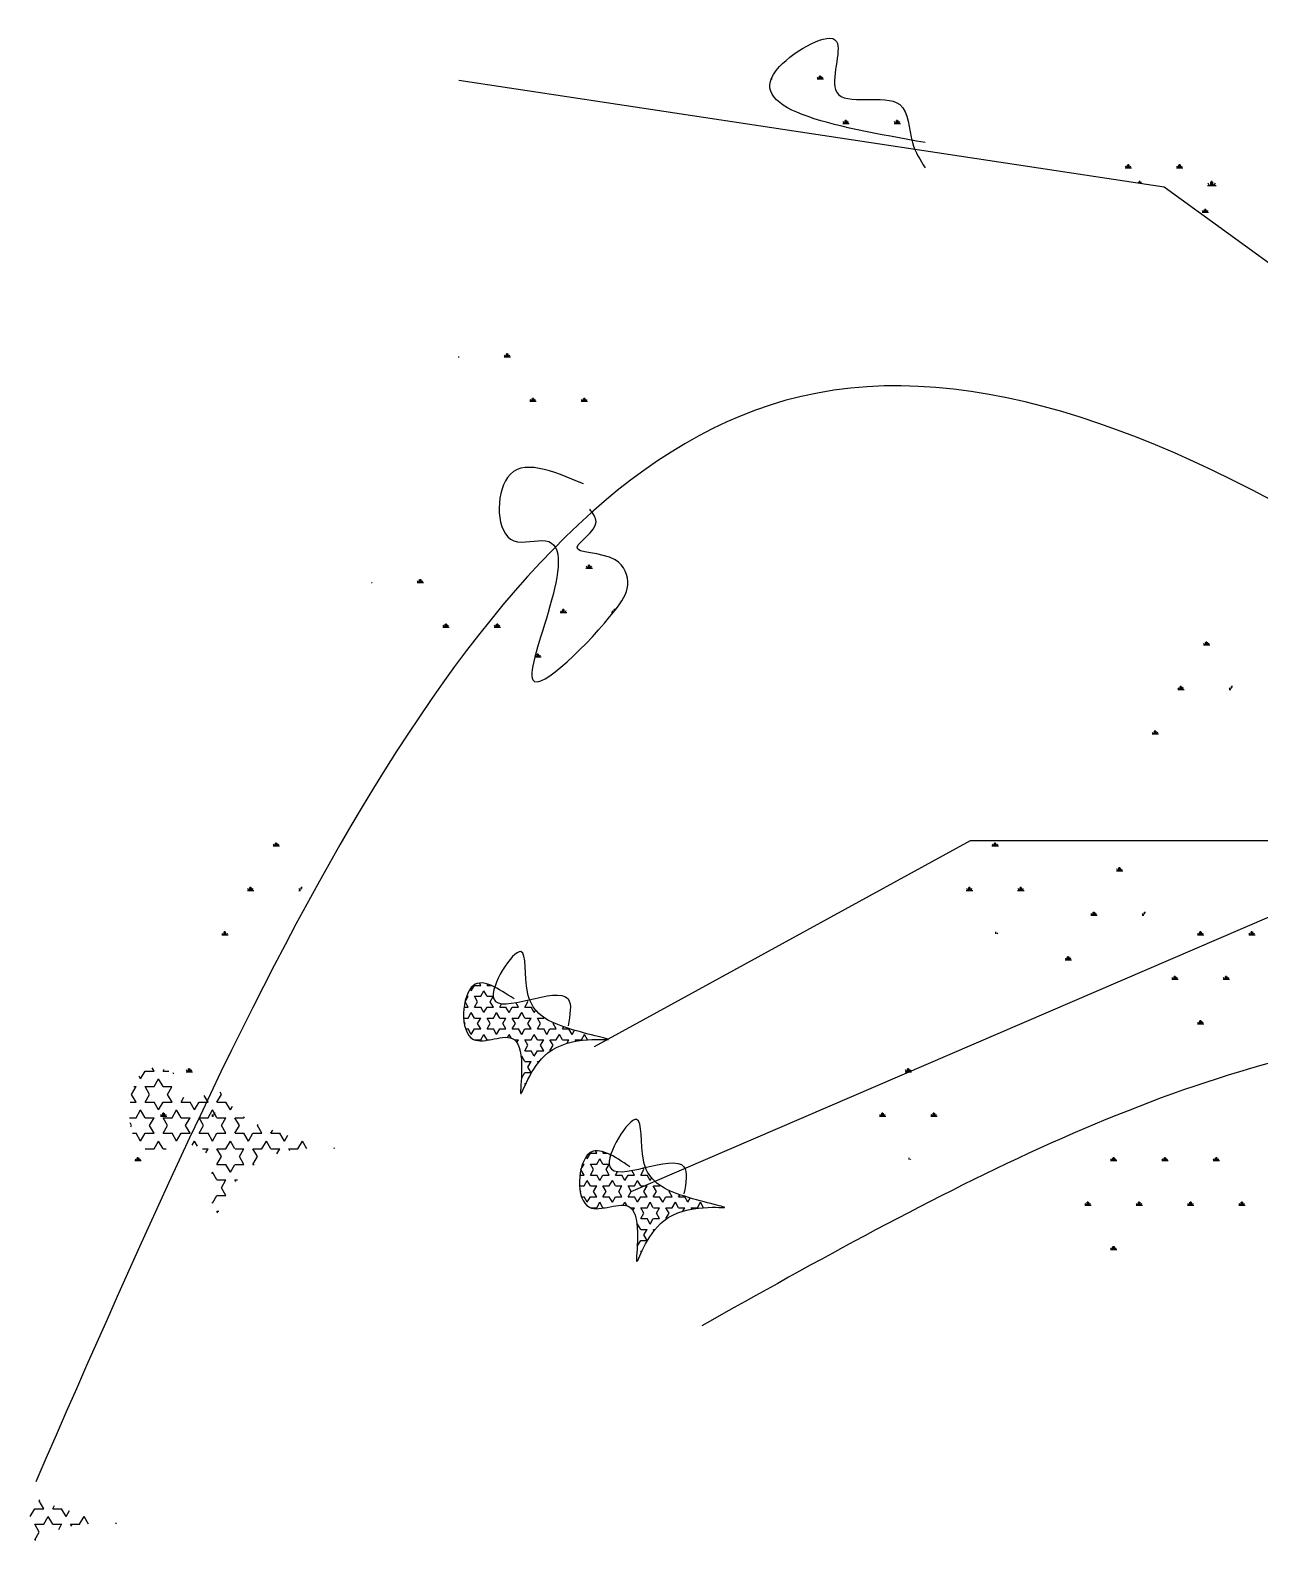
# Model space of a CAD drawing. Header units: millimetres. Extents: x 22565 to 38821, y 15578 to 26720.
# Drawn here: x 31935.6 to 32148.5, y 23832.4 to 24093.7 of the extents above; entities that cross this region are included whole.
import ezdxf

# ---------------------------------------------------------------- set-up
doc = ezdxf.new("R2010")
doc.units = ezdxf.units.MM

# ---------------------------------------------------------------- blocks, each defined once
blk = doc.blocks.new('A$C1E531EA6')
for p, q in [((148.87, 643.06), (149.01, 643.06)), ((156.79, 643.06), (157.9, 643.06)), ((157.05, 643.05), (156.87, 643.36)), ((157.21, 643.12), (157.21, 643.56)), ((157.35, 643.12), (157.35, 643.67)), ((157.49, 643.12), (157.49, 643.56)), ((157.61, 643.08), (157.78, 643.38)), ((216.9, 624.31), (94.79, 642.8)), ((161.24, 635.36), (162.35, 635.36)), ((161.49, 635.35), (161.31, 635.66)), ((161.65, 635.42), (161.65, 635.86)), ((161.79, 635.42), (161.79, 635.98)), ((161.93, 635.42), (161.93, 635.86)), ((162.05, 635.38), (162.23, 635.69)), ((170.13, 635.36), (171.24, 635.36)), ((170.38, 635.35), (170.2, 635.66)), ((170.54, 635.42), (170.54, 635.86)), ((170.68, 635.42), (170.68, 635.98)), ((170.82, 635.42), (170.82, 635.86)), ((170.94, 635.38), (171.12, 635.69)), ((210.13, 627.66), (211.24, 627.66)), ((210.39, 627.65), (210.21, 627.96)), ((210.55, 627.72), (210.55, 628.17)), ((210.69, 627.72), (210.69, 628.28)), ((210.83, 627.72), (210.83, 628.17)), ((210.95, 627.68), (211.12, 627.99)), ((219.02, 627.66), (220.13, 627.66)), ((219.28, 627.65), (219.1, 627.96)), ((219.44, 627.72), (219.44, 628.17)), ((219.58, 627.72), (219.58, 628.28)), ((219.72, 627.72), (219.72, 628.17)), ((219.84, 627.68), (220.01, 627.99)), ((212.49, 624.98), (212.49, 625.26)), ((212.69, 624.95), (212.69, 625.42)), ((212.88, 624.92), (212.88, 625.26)), ((213.22, 624.87), (213.31, 625.03)), ((224.72, 624.57), (224.47, 625.01)), ((224.94, 624.64), (224.94, 625.26)), ((225.13, 624.64), (225.13, 625.42)), ((225.33, 624.64), (225.33, 625.26)), ((225.5, 624.6), (225.75, 625.03)), ((339.01, 535.58), (216.9, 624.31)), ((224.36, 624.58), (225.91, 624.58)), ((223.47, 619.96), (224.58, 619.96)), ((223.72, 619.96), (223.54, 620.26)), ((223.88, 620.02), (223.88, 620.47)), ((224.02, 620.02), (224.02, 620.58)), ((224.16, 620.02), (224.16, 620.47)), ((224.28, 619.98), (224.46, 620.29)), ((94.69, 594.94), (94.84, 594.94)), ((102.62, 594.94), (103.73, 594.94)), ((102.87, 594.94), (102.69, 595.25)), ((103.03, 595), (103.03, 595.45)), ((103.17, 595), (103.17, 595.56)), ((103.31, 595), (103.31, 595.45)), ((103.43, 594.96), (103.61, 595.27)), ((107.06, 587.25), (108.17, 587.25)), ((107.31, 587.24), (107.14, 587.55)), ((107.48, 587.31), (107.48, 587.75)), ((107.62, 587.31), (107.62, 587.86)), ((107.75, 587.31), (107.75, 587.75)), ((107.88, 587.26), (108.05, 587.57)), ((115.95, 587.25), (117.06, 587.25)), ((116.2, 587.24), (116.03, 587.55)), ((116.37, 587.31), (116.37, 587.75)), ((116.51, 587.31), (116.51, 587.86)), ((116.64, 587.31), (116.64, 587.75)), ((116.77, 587.26), (116.94, 587.57)), ((116.79, 558.37), (117.9, 558.37)), ((117.04, 558.36), (116.86, 558.67)), ((117.2, 558.43), (117.2, 558.87)), ((117.34, 558.43), (117.34, 558.99)), ((117.48, 558.43), (117.48, 558.87)), ((117.6, 558.39), (117.78, 558.7)), ((79.64, 555.85), (79.79, 555.85)), ((87.57, 555.85), (88.68, 555.85)), ((87.82, 555.84), (87.64, 556.15)), ((87.98, 555.91), (87.98, 556.36)), ((88.12, 555.91), (88.12, 556.47)), ((88.26, 555.91), (88.26, 556.36)), ((88.38, 555.87), (88.56, 556.18)), ((112.34, 550.67), (113.45, 550.67)), ((112.6, 550.66), (112.42, 550.97)), ((112.76, 550.73), (112.76, 551.18)), ((112.9, 550.73), (112.9, 551.29)), ((113.04, 550.73), (113.04, 551.18)), ((113.16, 550.69), (113.33, 551)), ((121.23, 550.67), (121.53, 550.67)), ((121.49, 550.66), (121.31, 550.97)), ((121.65, 550.83), (121.65, 551.18)), ((121.79, 551), (121.79, 551.29)), ((92.01, 548.15), (93.12, 548.15)), ((92.27, 548.15), (92.09, 548.45)), ((92.43, 548.21), (92.43, 548.66)), ((92.57, 548.21), (92.57, 548.77)), ((92.71, 548.21), (92.71, 548.66)), ((92.83, 548.17), (93, 548.48)), ((100.9, 548.15), (102.01, 548.15)), ((101.16, 548.15), (100.98, 548.45)), ((101.32, 548.21), (101.32, 548.66)), ((101.46, 548.21), (101.46, 548.77)), ((101.6, 548.21), (101.6, 548.66)), ((101.72, 548.17), (101.89, 548.48)), ((223.67, 545.05), (224.78, 545.05)), ((223.92, 545.04), (223.74, 545.35)), ((224.08, 545.11), (224.08, 545.55)), ((224.22, 545.11), (224.22, 545.66)), ((224.36, 545.11), (224.36, 545.55)), ((224.48, 545.07), (224.66, 545.37)), ((107.94, 542.97), (109.01, 542.97)), ((108.15, 542.97), (108, 543.22)), ((108.31, 543.03), (108.31, 543.48)), ((108.45, 543.03), (108.45, 543.59)), ((108.59, 543.03), (108.59, 543.48)), ((108.71, 542.99), (108.89, 543.3)), ((219.22, 537.35), (220.33, 537.35)), ((219.48, 537.34), (219.3, 537.65)), ((219.64, 537.41), (219.64, 537.85)), ((219.78, 537.41), (219.78, 537.96)), ((219.92, 537.41), (219.92, 537.85)), ((220.04, 537.37), (220.21, 537.67)), ((228.11, 537.35), (228.41, 537.35)), ((228.37, 537.34), (228.19, 537.65)), ((228.53, 537.51), (228.53, 537.85)), ((228.67, 537.68), (228.67, 537.96)), ((214.82, 529.65), (215.89, 529.65)), ((215.03, 529.64), (214.88, 529.9)), ((215.19, 529.71), (215.19, 530.15)), ((215.33, 529.71), (215.33, 530.27)), ((215.47, 529.71), (215.47, 530.15)), ((215.59, 529.67), (215.77, 529.98)), ((62.61, 510.26), (63.72, 510.26)), ((62.86, 510.25), (62.69, 510.56)), ((63.03, 510.32), (63.03, 510.76)), ((63.17, 510.32), (63.17, 510.87)), ((63.3, 510.32), (63.3, 510.76)), ((63.43, 510.27), (63.6, 510.58)), ((118.27, 475.55), (183.33, 511.2)), ((183.33, 511.2), (317.66, 511.2)), ((187.07, 510.26), (188.18, 510.26)), ((187.32, 510.25), (187.15, 510.56)), ((187.49, 510.32), (187.49, 510.76)), ((187.63, 510.32), (187.63, 510.87)), ((187.76, 510.32), (187.76, 510.76)), ((187.89, 510.27), (188.06, 510.58)), ((208.62, 505.96), (209.73, 505.96)), ((208.87, 505.95), (208.69, 506.26)), ((209.03, 506.02), (209.03, 506.46)), ((209.17, 506.02), (209.17, 506.57)), ((209.31, 506.02), (209.31, 506.46)), ((209.43, 505.97), (209.61, 506.28)), ((58.17, 502.56), (59.28, 502.56)), ((58.42, 502.55), (58.24, 502.86)), ((58.58, 502.62), (58.58, 503.06)), ((58.72, 502.62), (58.72, 503.17)), ((58.86, 502.62), (58.86, 503.06)), ((58.98, 502.57), (59.16, 502.88)), ((67.06, 502.56), (67.35, 502.56)), ((67.31, 502.55), (67.13, 502.86)), ((67.47, 502.71), (67.47, 503.06)), ((67.61, 502.89), (67.61, 503.17)), ((246.3, 502.82), (124.57, 450.39)), ((182.63, 502.56), (183.74, 502.56)), ((182.88, 502.55), (182.7, 502.86)), ((183.04, 502.62), (183.04, 503.06)), ((183.18, 502.62), (183.18, 503.17)), ((183.32, 502.62), (183.32, 503.06)), ((183.44, 502.57), (183.62, 502.88)), ((191.52, 502.56), (192.63, 502.56)), ((191.77, 502.55), (191.59, 502.86)), ((191.93, 502.62), (191.93, 503.06)), ((192.07, 502.62), (192.07, 503.17)), ((192.21, 502.62), (192.21, 503.06)), ((192.33, 502.57), (192.51, 502.88)), ((204.17, 498.26), (205.28, 498.26)), ((204.43, 498.25), (204.25, 498.56)), ((204.59, 498.32), (204.59, 498.76)), ((204.73, 498.32), (204.73, 498.87)), ((204.87, 498.32), (204.87, 498.76)), ((204.99, 498.27), (205.17, 498.58)), ((213.06, 498.26), (213.36, 498.26)), ((213.32, 498.25), (213.14, 498.56)), ((213.48, 498.41), (213.48, 498.76)), ((213.62, 498.59), (213.62, 498.87)), ((53.76, 494.86), (54.83, 494.86)), ((53.97, 494.85), (53.83, 495.11)), ((54.14, 494.92), (54.14, 495.36)), ((54.28, 494.92), (54.28, 495.47)), ((54.41, 494.92), (54.41, 495.36)), ((54.54, 494.87), (54.71, 495.18)), ((187.76, 495.05), (187.76, 495.36)), ((187.99, 495.06), (188.06, 495.18)), ((222.63, 494.86), (223.74, 494.86)), ((222.88, 494.85), (222.71, 495.16)), ((223.05, 494.92), (223.05, 495.36)), ((223.19, 494.92), (223.19, 495.47)), ((223.32, 494.92), (223.32, 495.36)), ((223.45, 494.87), (223.62, 495.18)), ((231.52, 494.86), (232.63, 494.86)), ((231.77, 494.85), (231.6, 495.16)), ((231.94, 494.92), (231.94, 495.36)), ((232.08, 494.92), (232.08, 495.47)), ((232.21, 494.92), (232.21, 495.36)), ((232.34, 494.87), (232.51, 495.18)), ((199.77, 490.56), (200.84, 490.56)), ((199.98, 490.55), (199.83, 490.81)), ((200.14, 490.62), (200.14, 491.06)), ((200.28, 490.62), (200.28, 491.17)), ((200.42, 490.62), (200.42, 491.06)), ((200.54, 490.57), (200.72, 490.88)), ((98.58, 486.11), (98.34, 486.52)), ((99.67, 486.11), (99.79, 486.33)), ((218.19, 487.16), (219.3, 487.16)), ((218.44, 487.15), (218.26, 487.46)), ((218.6, 487.22), (218.6, 487.66)), ((218.74, 487.22), (218.74, 487.77)), ((218.88, 487.22), (218.88, 487.66)), ((219, 487.18), (219.18, 487.48)), ((227.08, 487.16), (228.19, 487.16)), ((227.33, 487.15), (227.15, 487.46)), ((227.49, 487.22), (227.49, 487.66)), ((227.63, 487.22), (227.63, 487.77)), ((227.77, 487.22), (227.77, 487.66)), ((227.89, 487.18), (228.07, 487.48)), ((95.86, 483.28), (96.4, 484.22)), ((96.11, 484.22), (96.4, 484.22)), ((96.94, 485.16), (96.75, 485.5)), ((96.94, 485.17), (97.49, 486.11)), ((97.49, 486.11), (98.58, 486.11)), ((98.03, 483.28), (97.49, 484.22)), ((97.49, 484.22), (98.58, 484.22)), ((98.58, 484.22), (99.12, 485.17)), ((99.67, 484.22), (99.12, 485.16)), ((99.67, 486.11), (100.38, 486.11)), ((99.67, 484.22), (100.73, 484.22)), ((100.21, 483.28), (100.74, 484.19)), ((100.97, 485.74), (100.89, 485.88)), ((95.68, 482.34), (96.4, 482.34)), ((96.4, 482.34), (95.86, 483.28)), ((96.4, 480.45), (96.94, 481.39)), ((97.49, 480.45), (96.94, 481.39)), ((97.49, 482.34), (98.03, 483.28)), ((97.49, 482.34), (98.58, 482.34)), ((99.12, 481.39), (98.58, 482.34)), ((99.12, 481.39), (99.67, 482.34)), ((99.67, 482.34), (100.76, 482.34)), ((100.76, 482.34), (100.21, 483.28)), ((100.76, 480.45), (101.3, 481.39)), ((101.85, 480.45), (101.3, 481.39)), ((101.85, 482.34), (102.19, 482.93)), ((101.85, 482.34), (102.94, 482.34)), ((103.48, 481.39), (102.93, 482.34)), ((103.48, 481.39), (104.02, 482.34)), ((104.03, 482.34), (105.11, 482.34)), ((105.11, 482.34), (104.65, 483.13)), ((105.11, 480.45), (105.66, 481.39)), ((106.2, 480.45), (105.66, 481.39)), ((106.2, 482.34), (106.75, 483.28)), ((106.2, 482.34), (107.29, 482.34)), ((106.75, 483.28), (106.59, 483.55)), ((107.83, 481.39), (107.29, 482.34)), ((107.84, 481.39), (108.09, 481.83)), ((95.61, 480.45), (96.4, 480.45)), ((95.86, 479.51), (95.67, 479.83)), ((95.75, 479.32), (95.86, 479.51)), ((95.95, 478.56), (96.4, 478.56)), ((96.94, 477.62), (96.4, 478.56)), ((96.94, 477.62), (97.49, 478.57)), ((97.49, 480.45), (98.58, 480.45)), ((97.49, 478.56), (98.58, 478.56)), ((98.03, 479.51), (98.58, 480.45)), ((98.58, 478.56), (98.03, 479.51)), ((100.21, 479.51), (99.67, 480.45)), ((99.67, 480.45), (100.76, 480.45)), ((99.67, 478.57), (100.21, 479.51)), ((99.67, 478.56), (100.76, 478.56)), ((101.3, 477.62), (100.76, 478.56)), ((101.3, 477.62), (101.85, 478.57)), ((101.85, 480.45), (102.94, 480.45)), ((101.85, 478.56), (102.94, 478.56)), ((102.39, 479.51), (102.93, 480.45)), ((102.93, 478.56), (102.39, 479.51)), ((104.57, 479.51), (104.02, 480.45)), ((104.02, 478.57), (104.57, 479.51)), ((104.03, 480.45), (105.11, 480.45)), ((104.03, 478.56), (105.11, 478.56)), ((105.66, 477.62), (105.11, 478.56)), ((105.66, 477.62), (106.2, 478.57)), ((106.2, 480.45), (107.29, 480.45)), ((106.2, 478.56), (107.29, 478.56)), ((106.75, 479.51), (107.29, 480.45)), ((107.29, 478.56), (106.75, 479.51)), ((108.92, 479.51), (108.38, 480.45)), ((108.38, 480.45), (109.47, 480.45)), ((108.38, 478.57), (108.92, 479.51)), ((108.38, 478.56), (109.47, 478.56)), ((109.47, 480.45), (109.52, 480.55)), ((110.01, 477.62), (109.47, 478.56)), ((110.01, 477.62), (110.56, 478.57)), ((110.56, 478.56), (111.65, 478.56)), ((111.1, 479.51), (111.18, 479.64)), ((111.65, 478.56), (111.1, 479.51)), ((112.74, 478.57), (112.95, 478.94)), ((112.74, 478.56), (113.83, 478.56)), ((114.37, 477.62), (113.82, 478.56)), ((114.37, 477.62), (114.79, 478.35)), ((222.63, 479.46), (223.74, 479.46)), ((222.88, 479.45), (222.71, 479.76)), ((223.05, 479.52), (223.05, 479.96)), ((223.19, 479.52), (223.19, 480.08)), ((223.32, 479.52), (223.32, 479.96)), ((223.45, 479.48), (223.62, 479.78)), ((97.5, 476.68), (98.58, 476.68)), ((98.58, 476.68), (99.12, 477.62)), ((99.67, 476.68), (99.12, 477.62)), ((99.67, 476.68), (100.06, 476.68)), ((103.18, 477.11), (103.48, 477.62)), ((103.84, 477), (103.48, 477.62)), ((104.43, 476.68), (105.11, 476.68)), ((104.84, 476.21), (105.11, 476.68)), ((106.75, 475.73), (106.2, 476.68)), ((106.2, 476.68), (107.29, 476.68)), ((106.2, 474.79), (106.75, 475.74)), ((107.29, 476.68), (107.84, 477.62)), ((108.38, 476.68), (107.83, 477.62)), ((108.38, 476.68), (109.47, 476.68)), ((108.92, 475.74), (109.47, 476.68)), ((109.47, 474.79), (108.92, 475.73)), ((111.1, 475.73), (110.56, 476.68)), ((110.56, 476.68), (111.65, 476.68)), ((110.56, 474.79), (111.1, 475.74)), ((111.65, 476.68), (112.19, 477.62)), ((112.74, 476.68), (112.19, 477.62)), ((112.74, 476.68), (113.83, 476.68)), ((113.47, 476.06), (113.82, 476.68)), ((115.05, 476.44), (114.91, 476.68)), ((114.92, 476.68), (116, 476.68)), ((116, 476.68), (116.55, 477.62)), ((117.08, 476.69), (116.55, 477.62)), ((120.39, 476.73), (120.46, 476.85)), ((105.56, 473.68), (105.66, 473.85)), ((106.2, 472.9), (105.66, 473.85)), ((106.2, 474.79), (107.29, 474.79)), ((107.83, 473.85), (107.29, 474.79)), ((107.84, 473.85), (108.38, 474.79)), ((108.38, 474.79), (109.47, 474.79)), ((110.56, 474.79), (110.69, 474.79)), ((39.69, 469.94), (40.47, 471.28)), ((40.47, 471.28), (42.02, 471.28)), ((42.02, 471.28), (41.68, 471.86)), ((43.58, 471.28), (43.76, 471.6)), ((43.58, 471.28), (44.6, 471.28)), ((45.44, 470.75), (45.32, 470.95)), ((47.56, 471.16), (48.67, 471.16)), ((47.82, 471.16), (47.64, 471.46)), ((47.98, 471.22), (47.98, 471.67)), ((48.12, 471.22), (48.12, 471.78)), ((48.26, 471.22), (48.26, 471.67)), ((48.38, 471.18), (48.55, 471.49)), ((105.66, 470.08), (106.2, 471.02)), ((106.2, 472.9), (107.29, 472.9)), ((106.2, 471.02), (107.29, 471.02)), ((106.75, 471.96), (107.29, 472.91)), ((107.29, 471.02), (106.75, 471.96)), ((108.5, 472.69), (108.38, 472.9)), ((108.38, 472.9), (108.67, 472.9)), ((172.02, 471.16), (173.13, 471.16)), ((172.28, 471.16), (172.1, 471.46)), ((172.44, 471.22), (172.44, 471.67)), ((172.58, 471.22), (172.58, 471.78)), ((172.72, 471.22), (172.72, 471.67)), ((172.84, 471.18), (173.01, 471.49)), ((38.13, 467.24), (38.91, 468.59)), ((38.5, 468.59), (38.91, 468.59)), ((39.69, 469.93), (39.41, 470.41)), ((41.24, 467.24), (40.46, 468.59)), ((40.47, 468.59), (42.02, 468.59)), ((42.02, 468.59), (42.8, 469.94)), ((43.58, 468.59), (42.8, 469.93)), ((43.58, 468.59), (45.1, 468.59)), ((44.35, 467.24), (45.1, 468.54)), ((105.66, 470.07), (105.6, 470.17)), ((106.32, 468.93), (106.2, 469.13)), ((106.2, 469.13), (106.41, 469.13)), ((37.87, 465.89), (38.91, 465.89)), ((38.91, 465.89), (38.13, 467.24)), ((40.47, 465.9), (41.24, 467.24)), ((40.47, 465.89), (42.02, 465.89)), ((42.8, 464.54), (42.02, 465.89)), ((42.8, 464.55), (43.58, 465.9)), ((43.58, 465.89), (45.13, 465.89)), ((45.13, 465.89), (44.35, 467.24)), ((46.69, 465.9), (47.18, 466.74)), ((46.69, 465.89), (48.25, 465.89)), ((49.02, 464.54), (48.24, 465.89)), ((49.02, 464.55), (49.8, 465.9)), ((49.8, 465.89), (51.36, 465.89)), ((51.36, 465.89), (50.7, 467.03)), ((52.91, 465.9), (53.69, 467.24)), ((52.91, 465.89), (54.47, 465.89)), ((53.69, 467.24), (53.47, 467.62)), ((55.24, 464.54), (54.47, 465.89)), ((37.78, 463.2), (38.91, 463.2)), ((38.91, 463.2), (39.69, 464.55)), ((40.46, 463.2), (39.69, 464.54)), ((40.47, 463.2), (42.02, 463.2)), ((41.24, 461.85), (42.02, 463.2)), ((43.12, 463.46), (44.23, 463.46)), ((43.37, 463.46), (43.19, 463.76)), ((43.53, 463.52), (43.53, 463.97)), ((44.35, 461.85), (43.58, 463.2)), ((43.58, 463.2), (45.13, 463.2)), ((43.67, 463.52), (43.67, 464.08)), ((43.81, 463.52), (43.81, 463.97)), ((43.93, 463.48), (44.11, 463.79)), ((45.13, 463.2), (45.91, 464.55)), ((46.69, 463.2), (45.91, 464.54)), ((46.69, 463.2), (48.25, 463.2)), ((47.47, 461.85), (48.24, 463.2)), ((50.58, 461.85), (49.8, 463.2)), ((49.8, 463.2), (51.36, 463.2)), ((51.36, 463.2), (52.13, 464.55)), ((52.01, 463.46), (52.3, 463.46)), ((52.26, 463.46), (52.08, 463.76)), ((52.91, 463.2), (52.13, 464.54)), ((52.42, 463.62), (52.42, 463.97)), ((52.56, 463.8), (52.56, 464.08)), ((52.91, 463.2), (54.47, 463.2)), ((53.69, 461.85), (54.47, 463.2)), ((55.25, 464.55), (55.6, 465.17)), ((56.8, 461.85), (56.02, 463.2)), ((56.03, 463.2), (57.58, 463.2)), ((57.58, 463.2), (57.66, 463.34)), ((167.58, 463.46), (168.69, 463.46)), ((167.83, 463.46), (167.65, 463.76)), ((167.99, 463.52), (167.99, 463.97)), ((168.13, 463.52), (168.13, 464.08)), ((168.27, 463.52), (168.27, 463.97)), ((168.39, 463.48), (168.57, 463.79)), ((176.47, 463.46), (177.58, 463.46)), ((176.72, 463.46), (176.54, 463.76)), ((176.88, 463.52), (176.88, 463.97)), ((177.02, 463.52), (177.02, 464.08)), ((177.16, 463.52), (177.16, 463.97)), ((177.28, 463.48), (177.46, 463.79)), ((38.13, 461.85), (37.86, 462.32)), ((37.98, 461.59), (38.13, 461.85)), ((38.26, 460.5), (38.91, 460.5)), ((39.69, 459.16), (38.91, 460.5)), ((39.69, 459.16), (40.47, 460.51)), ((40.47, 460.5), (42.02, 460.5)), ((42.02, 460.5), (41.24, 461.85)), ((43.58, 460.51), (44.35, 461.85)), ((43.58, 460.5), (45.13, 460.5)), ((45.91, 459.16), (45.13, 460.5)), ((45.91, 459.16), (46.69, 460.51)), ((46.69, 460.5), (48.25, 460.5)), ((48.24, 460.5), (47.47, 461.85)), ((49.8, 460.51), (50.58, 461.85)), ((49.8, 460.5), (51.36, 460.5)), ((52.13, 459.16), (51.36, 460.5)), ((52.13, 459.16), (52.91, 460.51)), ((52.91, 460.5), (54.47, 460.5)), ((54.47, 460.5), (53.69, 461.85)), ((56.02, 460.51), (56.8, 461.85)), ((56.03, 460.5), (57.58, 460.5)), ((58.36, 459.16), (57.58, 460.5)), ((58.36, 459.16), (59.13, 460.51)), ((59.14, 460.5), (60.69, 460.5)), ((59.91, 461.85), (60.02, 462.04)), ((60.69, 460.5), (59.91, 461.85)), ((62.25, 460.51), (62.55, 461.04)), ((62.25, 460.5), (63.8, 460.5)), ((64.58, 459.16), (63.8, 460.5)), ((64.58, 459.16), (65.18, 460.19)), ((40.48, 457.81), (42.02, 457.81)), ((42.02, 457.81), (42.8, 459.16)), ((43.58, 457.81), (42.8, 459.16)), ((43.58, 457.81), (44.13, 457.81)), ((48.6, 458.42), (49.02, 459.16)), ((49.54, 458.26), (49.02, 459.16)), ((50.39, 457.81), (51.36, 457.81)), ((50.97, 457.14), (51.36, 457.81)), ((53.69, 456.46), (52.91, 457.81)), ((52.91, 457.81), (54.47, 457.81)), ((54.47, 457.81), (55.25, 459.16)), ((56.02, 457.81), (55.24, 459.16)), ((56.03, 457.81), (57.58, 457.81)), ((56.8, 456.46), (57.58, 457.81)), ((59.91, 456.46), (59.13, 457.81)), ((59.14, 457.81), (60.69, 457.81)), ((60.69, 457.81), (61.47, 459.16)), ((62.25, 457.81), (61.47, 459.16)), ((62.25, 457.81), (63.8, 457.81)), ((63.29, 456.93), (63.8, 457.81)), ((65.55, 457.47), (65.36, 457.81)), ((65.36, 457.81), (66.92, 457.81)), ((66.91, 457.81), (67.69, 459.16)), ((68.46, 457.83), (67.69, 459.16)), ((73.17, 457.88), (73.27, 458.05)), ((118.64, 457.04), (118.41, 457.45)), ((38.71, 455.77), (39.78, 455.77)), ((38.93, 455.76), (38.78, 456.01)), ((39.09, 455.82), (39.09, 456.27)), ((39.23, 455.82), (39.23, 456.38)), ((39.37, 455.82), (39.37, 456.27)), ((39.49, 455.78), (39.66, 456.09)), ((52.91, 455.12), (53.69, 456.46)), ((52.91, 455.11), (54.47, 455.11)), ((55.24, 453.77), (54.47, 455.11)), ((55.25, 453.77), (56.02, 455.12)), ((56.03, 455.11), (57.58, 455.11)), ((57.58, 455.11), (56.8, 456.46)), ((59.13, 455.12), (59.91, 456.46)), ((59.14, 455.11), (59.32, 455.11)), ((115.92, 454.21), (116.47, 455.15)), ((116.18, 455.15), (116.47, 455.15)), ((117.01, 456.1), (116.82, 456.43)), ((117.01, 456.1), (117.55, 457.04)), ((118.1, 454.21), (117.55, 455.15)), ((117.56, 457.04), (118.65, 457.04)), ((117.56, 455.15), (118.65, 455.15)), ((118.64, 455.15), (119.19, 456.1)), ((119.73, 455.15), (119.19, 456.1)), ((119.73, 457.04), (119.86, 457.26)), ((119.73, 457.04), (120.45, 457.04)), ((119.73, 455.15), (120.8, 455.15)), ((120.28, 454.21), (120.8, 455.12)), ((121.03, 456.67), (120.95, 456.81)), ((172.72, 455.96), (172.72, 456.27)), ((172.94, 455.97), (173.01, 456.09)), ((207.58, 455.77), (208.69, 455.77)), ((207.84, 455.76), (207.66, 456.07)), ((208, 455.82), (208, 456.27)), ((208.14, 455.82), (208.14, 456.38)), ((208.28, 455.82), (208.28, 456.27)), ((208.4, 455.78), (208.57, 456.09)), ((216.47, 455.77), (217.58, 455.77)), ((216.73, 455.76), (216.55, 456.07)), ((216.89, 455.82), (216.89, 456.27)), ((217.03, 455.82), (217.03, 456.38)), ((217.17, 455.82), (217.17, 456.27)), ((217.29, 455.78), (217.46, 456.09)), ((225.36, 455.77), (226.47, 455.77)), ((225.62, 455.76), (225.44, 456.07)), ((225.78, 455.82), (225.78, 456.27)), ((225.92, 455.82), (225.92, 456.38)), ((226.06, 455.82), (226.06, 456.27)), ((226.18, 455.78), (226.35, 456.09)), ((51.99, 453.53), (52.13, 453.77)), ((52.91, 452.42), (52.13, 453.77)), ((52.91, 452.42), (54.47, 452.42)), ((53.69, 451.07), (54.47, 452.42)), ((56.2, 452.11), (56.02, 452.42)), ((56.03, 452.42), (56.44, 452.42)), ((115.74, 453.27), (116.47, 453.27)), ((116.47, 453.27), (115.92, 454.21)), ((116.47, 451.38), (117.01, 452.33)), ((117.55, 451.38), (117.01, 452.32)), ((117.55, 453.27), (118.1, 454.21)), ((117.56, 453.27), (118.65, 453.27)), ((119.19, 452.32), (118.64, 453.27)), ((119.19, 452.33), (119.73, 453.27)), ((119.73, 453.27), (120.82, 453.27)), ((120.82, 453.27), (120.28, 454.21)), ((120.82, 451.38), (121.37, 452.33)), ((121.91, 451.38), (121.37, 452.32)), ((121.91, 453.27), (122.25, 453.86)), ((121.91, 453.27), (123, 453.27)), ((123.54, 452.32), (123, 453.27)), ((123.54, 452.33), (124.09, 453.27)), ((124.09, 453.27), (125.18, 453.27)), ((125.18, 453.27), (124.72, 454.06)), ((125.18, 451.38), (125.72, 452.33)), ((126.27, 451.38), (125.72, 452.32)), ((126.27, 453.27), (126.81, 454.21)), ((126.27, 453.27), (127.36, 453.27)), ((126.81, 454.21), (126.66, 454.48)), ((127.9, 452.32), (127.36, 453.27)), ((127.9, 452.33), (128.15, 452.76)), ((52.13, 448.38), (52.91, 449.73)), ((52.91, 449.73), (54.47, 449.73)), ((54.47, 449.72), (53.69, 451.07)), ((115.67, 451.38), (116.47, 451.38)), ((115.92, 450.44), (115.73, 450.77)), ((115.81, 450.25), (115.92, 450.44)), ((117.56, 451.38), (118.65, 451.38)), ((118.1, 450.44), (118.64, 451.38)), ((118.64, 449.49), (118.1, 450.44)), ((119.73, 451.38), (120.82, 451.38)), ((120.28, 450.44), (119.73, 451.38)), ((119.73, 449.5), (120.28, 450.44)), ((121.91, 451.38), (123, 451.38)), ((123, 449.49), (122.45, 450.44)), ((122.46, 450.44), (123, 451.38)), ((124.09, 451.38), (125.18, 451.38)), ((124.63, 450.44), (124.09, 451.38)), ((124.09, 449.5), (124.63, 450.44)), ((126.27, 451.38), (127.36, 451.38)), ((126.81, 450.44), (127.36, 451.38)), ((127.36, 449.49), (126.81, 450.44)), ((128.99, 450.44), (128.44, 451.38)), ((128.44, 449.5), (128.99, 450.44)), ((128.45, 451.38), (129.54, 451.38)), ((129.53, 451.38), (129.59, 451.48)), ((131.17, 450.44), (131.24, 450.57)), ((131.71, 449.49), (131.17, 450.44)), ((132.8, 449.5), (133.02, 449.87)), ((52.13, 448.38), (52.06, 448.51)), ((53.07, 446.75), (52.91, 447.03)), ((52.91, 447.03), (53.21, 447.03)), ((116.01, 449.49), (116.47, 449.49)), ((117.01, 448.55), (116.47, 449.49)), ((117.01, 448.55), (117.55, 449.5)), ((117.56, 449.49), (118.65, 449.49)), ((117.56, 447.61), (118.65, 447.61)), ((118.64, 447.61), (119.19, 448.55)), ((119.73, 447.61), (119.19, 448.55)), ((119.73, 449.49), (120.82, 449.49)), ((119.73, 447.61), (120.12, 447.61)), ((121.37, 448.55), (120.82, 449.49)), ((121.37, 448.55), (121.91, 449.5)), ((121.91, 449.49), (123, 449.49)), ((123.25, 448.04), (123.54, 448.55)), ((123.9, 447.93), (123.54, 448.55)), ((124.09, 449.49), (125.18, 449.49)), ((124.5, 447.61), (125.18, 447.61)), ((124.91, 447.14), (125.18, 447.61)), ((125.72, 448.55), (125.18, 449.49)), ((125.72, 448.55), (126.27, 449.5)), ((126.27, 449.49), (127.36, 449.49)), ((126.81, 446.66), (126.27, 447.61)), ((126.27, 447.61), (127.36, 447.61)), ((127.36, 447.61), (127.9, 448.55)), ((128.44, 447.61), (127.9, 448.55)), ((128.45, 449.49), (129.54, 449.49)), ((128.45, 447.61), (129.54, 447.61)), ((128.99, 446.67), (129.53, 447.61)), ((130.08, 448.55), (129.53, 449.49)), ((130.08, 448.55), (130.62, 449.5)), ((130.62, 449.49), (131.71, 449.49)), ((131.17, 446.66), (130.62, 447.61)), ((130.62, 447.61), (131.71, 447.61)), ((131.71, 447.61), (132.26, 448.55)), ((132.8, 447.61), (132.26, 448.55)), ((132.8, 449.49), (133.89, 449.49)), ((132.8, 447.61), (133.89, 447.61)), ((133.53, 446.99), (133.89, 447.61)), ((134.43, 448.55), (133.89, 449.49)), ((134.43, 448.55), (134.85, 449.28)), ((135.12, 447.37), (134.98, 447.61)), ((134.98, 447.61), (136.07, 447.61)), ((136.07, 447.61), (136.61, 448.55)), ((137.15, 447.62), (136.61, 448.55)), ((140.45, 447.66), (140.52, 447.78)), ((203.14, 448.07), (204.25, 448.07)), ((203.39, 448.06), (203.21, 448.37)), ((203.55, 448.13), (203.55, 448.57)), ((203.69, 448.13), (203.69, 448.68)), ((203.83, 448.13), (203.83, 448.57)), ((203.95, 448.08), (204.13, 448.39)), ((212.03, 448.07), (213.14, 448.07)), ((212.28, 448.06), (212.1, 448.37)), ((212.44, 448.13), (212.44, 448.57)), ((212.58, 448.13), (212.58, 448.68)), ((212.72, 448.13), (212.72, 448.57)), ((212.84, 448.08), (213.02, 448.39)), ((220.92, 448.07), (222.03, 448.07)), ((221.17, 448.06), (220.99, 448.37)), ((221.33, 448.13), (221.33, 448.57)), ((221.47, 448.13), (221.47, 448.68)), ((221.61, 448.13), (221.61, 448.57)), ((221.73, 448.08), (221.91, 448.39)), ((229.81, 448.07), (230.92, 448.07)), ((230.06, 448.06), (229.88, 448.37)), ((230.22, 448.13), (230.22, 448.57)), ((230.36, 448.13), (230.36, 448.68)), ((230.5, 448.13), (230.5, 448.57)), ((230.62, 448.08), (230.8, 448.39)), ((125.63, 444.61), (125.72, 444.78)), ((126.27, 443.83), (125.72, 444.78)), ((126.27, 445.72), (126.81, 446.67)), ((126.27, 445.72), (127.36, 445.72)), ((127.9, 444.78), (127.36, 445.72)), ((127.9, 444.78), (128.44, 445.72)), ((128.45, 445.72), (129.54, 445.72)), ((129.53, 445.72), (128.99, 446.66)), ((130.62, 445.72), (131.17, 446.67)), ((130.62, 445.72), (130.75, 445.72)), ((125.72, 441.01), (126.27, 441.95)), ((126.27, 443.84), (127.36, 443.84)), ((126.27, 441.95), (127.36, 441.95)), ((126.81, 442.89), (127.36, 443.84)), ((127.36, 441.95), (126.81, 442.89)), ((128.57, 443.62), (128.44, 443.83)), ((128.45, 443.84), (128.74, 443.84)), ((125.72, 441.01), (125.67, 441.1)), ((126.38, 439.86), (126.27, 440.06)), ((126.27, 440.06), (126.47, 440.06)), ((207.58, 440.37), (208.69, 440.37)), ((207.84, 440.36), (207.66, 440.67)), ((208, 440.43), (208, 440.87)), ((208.14, 440.43), (208.14, 440.98)), ((208.28, 440.43), (208.28, 440.87)), ((208.4, 440.38), (208.57, 440.69)), ((20.58, 394.15), (21.36, 395.5)), ((21.36, 395.5), (22.91, 395.5)), ((22.13, 396.85), (22.24, 397.03)), ((22.91, 395.5), (22.13, 396.84)), ((24.47, 395.5), (24.77, 396.03)), ((24.47, 395.5), (26.03, 395.5)), ((26.8, 394.15), (26.02, 395.5)), ((26.8, 394.15), (27.4, 395.19)), ((22.13, 391.45), (21.36, 392.8)), ((21.36, 392.8), (22.91, 392.8)), ((22.91, 392.8), (23.69, 394.15)), ((24.47, 392.8), (23.69, 394.15)), ((24.47, 392.8), (26.03, 392.8)), ((25.51, 391.92), (26.02, 392.8)), ((27.78, 392.46), (27.58, 392.8)), ((27.58, 392.8), (29.14, 392.8)), ((29.13, 392.8), (29.91, 394.15)), ((30.68, 392.82), (29.91, 394.15)), ((35.4, 392.87), (35.5, 393.04)), ((21.36, 390.11), (22.13, 391.46)), ((21.36, 390.11), (21.54, 390.11))]:
    blk.add_line(p, q)
for points in [[(175.5, 632.04), (150.3, 645.18), (160.16, 649.55), (160.16, 640.8), (171.12, 638.61), (173.31, 632.04), (175.5, 627.66)], [(369.2, 470.36), (151.23, 587.35), (21.53, 400.17)], [(116.34, 572.94), (103.2, 574.03), (104.29, 563.09), (109.77, 563.09), (107.58, 539.01), (121.82, 551.05), (124.01, 555.42), (121.82, 559.8), (115.25, 561.99), (118.53, 566.37), (117.44, 568.56)], [(104.33, 483.77), (97.31, 486.1), (97.31, 476.76), (104.33, 476.76), (105.5, 467.41), (110.18, 474.42), (120.7, 476.76), (112.51, 479.09), (106.67, 484.94), (105.5, 491.95), (100.82, 483.77), (113.68, 483.77), (113.68, 479.09)], [(390.82, 459.56), (259.31, 477.56), (136.82, 427.16)], [(124.39, 454.7), (117.38, 457.04), (117.38, 447.69), (124.39, 447.69), (125.56, 438.34), (130.24, 445.35), (140.77, 447.69), (132.58, 450.03), (126.73, 455.87), (125.56, 462.88), (120.89, 454.7), (133.75, 454.7), (133.75, 450.03)]]:
    blk.add_spline(points, degree=3)

msp = doc.modelspace()

# ---------------------------------------------------------------- block references
msp.add_blockref('A$C1E531EA6', (31915.04, 23442.25))

doc.saveas('drawing.dxf')
